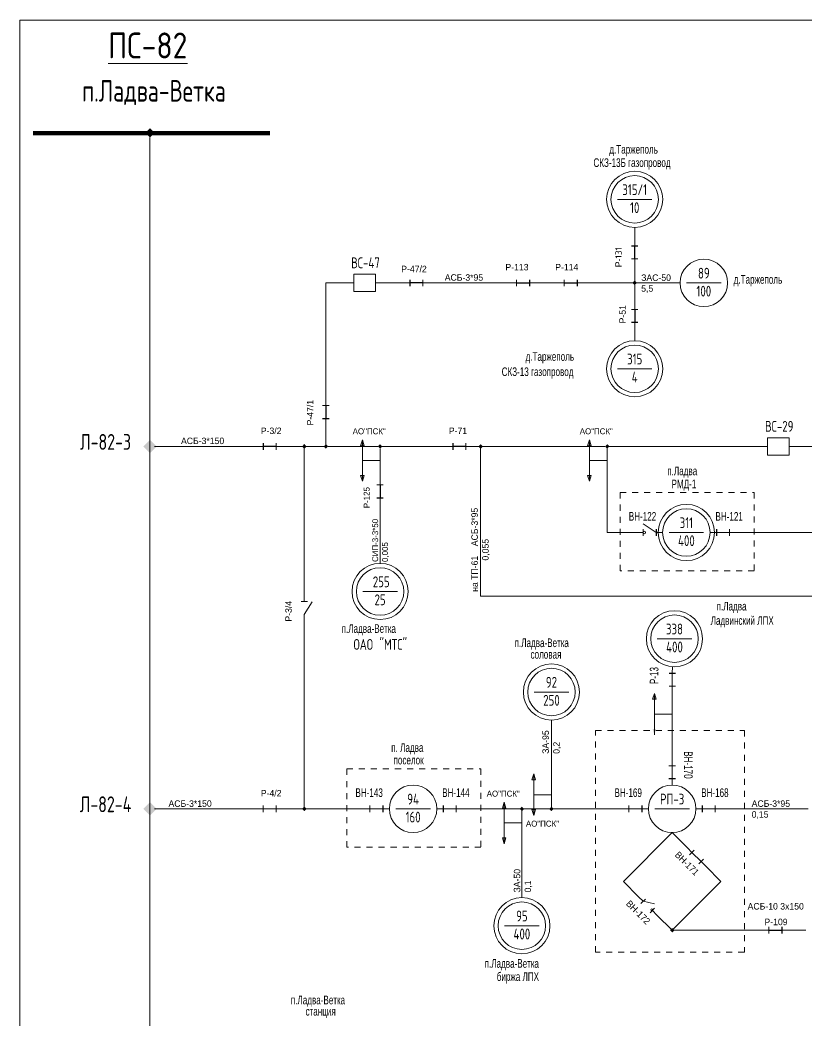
# Model space of a CAD drawing. Header units: millimetres. Extents: x 11 to 409, y 3 to 285.
# Drawn here: x 11.4 to 142.2, y 119.2 to 285.5 of the extents above; entities that cross this region are included whole.
import ezdxf
from ezdxf.enums import TextEntityAlignment as Align

# ---------------------------------------------------------------- set-up
doc = ezdxf.new("R2010")
doc.units = ezdxf.units.MM
doc.linetypes.add('JIS_02_1.0', pattern=[2, 1, -1])
for name, color, linetype, lineweight in [('10_КВ', 250, 'Continuous', 18), ('АТРИБУТЫ', 7, 'Continuous', 13), ('РАЗЪЕД_РУБИЛЬН', 150, 'Continuous', 13), ('ТЕКСТ', 7, 'Continuous', 13)]:
    doc.layers.add(name, color=color, linetype=linetype, lineweight=lineweight)
doc.layers.add('СХ_ОПЕРАТИВНАЯ', color=10, linetype='Continuous')
doc.layers.add('ШУНТ_РАЗЪЕД', color=161, linetype='Continuous')
doc.styles.add('ATTRIB', font='txt.shx', dxfattribs={"width": 0.7, "height": 5})
doc.styles.add('PRINADLEGNOST', font='txt.shx', dxfattribs={"width": 0.7, "height": 7})
doc.styles.add('МП', font='txt.shx', dxfattribs={"width": 0.7, "height": 2.5})
doc.styles.add('ПС', font='txt.shx', dxfattribs={"width": 0.8, "height": 12})
doc.styles.add('ТЕКСТ_МОДЕЛИ', font='txt.shx', dxfattribs={"width": 0.7, "height": 5})

# ---------------------------------------------------------------- blocks, each defined once
blk = doc.blocks.new('НАЗВАНИЕ_ОБЪЕКТА')
at = {"layer": 'АТРИБУТЫ'}
for tag, height, style, width, p in [('НОМЕР-ПС', 12, 'ПС', 0.8, (0, 0)), ('МЕСТОПОЛОЖЕНИЕ', 10, 'МП', 0.7, (0, -22)), ('ПРИНАДЛЕЖНОСТЬ', 7, 'PRINADLEGNOST', 0.7, (0, -37))]:
    blk.add_attdef(tag, text='', height=height, dxfattribs=dict(at, style=style, width=width)).set_placement(p, align=Align.TOP_CENTER)
blk = doc.blocks.new('РАЗЪЕДИНИТЕЛЬ')
at = {"color": 0, "linetype": 'ByBlock'}
for p, q in [((0, 0), (0, -3)), ((0, -9), (0, -12))]:
    blk.add_line(p, q, dxfattribs=at)
at = {"layer": 'РАЗЪЕД_РУБИЛЬН', "color": 0, "linetype": 'ByBlock'}
blk.add_line((-1.5, -3), (1.5, -3), dxfattribs=at)
at = {"layer": 'СХ_ОПЕРАТИВНАЯ', "color": 0, "linetype": 'ByBlock'}
blk.add_line((-1.5, -9), (1.5, -9), dxfattribs=at)
at = {"layer": 'ШУНТ_РАЗЪЕД', "color": 0}
blk.add_line((0, -3), (0, -9), dxfattribs=at)
at = {"layer": 'РАЗЪЕД_РУБИЛЬН', "color": 7, "style": 'ATTRIB', "width": 0.7}
blk.add_attdef('ДИСП_НОМ', text='', height=5, dxfattribs=at).set_placement((-4.75, -6), align=Align.MIDDLE_RIGHT)
at = {"layer": 'РАЗЪЕД_РУБИЛЬН', "color": 7, "style": 'ATTRIB', "width": 0.7, "flags": 1}
blk.add_attdef('КОД', text='', height=5, dxfattribs=at).set_placement((-4.75, -12), align=Align.MIDDLE_RIGHT)
blk = doc.blocks.new('ОТВЕТВЛЕНИЕ')
at = {"color": 0, "linetype": 'ByBlock'}
blk.add_solid([(0, 1.06), (1.06, 0), (-1.06, 0), (0, -1.06)], dxfattribs=at)
blk = doc.blocks.new('ВЫКЛЮЧАТЕЛЬ')
at = {"color": 0, "linetype": 'ByBlock'}
for p, q in [((0, 0), (0, -3)), ((0, -13), (0, -16))]:
    blk.add_line(p, q, dxfattribs=at)
blk.add_lwpolyline([(-4, -3), (4, -3), (4, -13), (-4, -13)], close=True, dxfattribs=at)
at = {"layer": 'АТРИБУТЫ', "style": 'ATTRIB', "width": 0.7}
blk.add_attdef('ДИСП_НОМ', text='', height=5, dxfattribs=at).set_placement((-6, -8), align=Align.MIDDLE_RIGHT)
at = {"layer": 'АТРИБУТЫ', "style": 'ATTRIB', "width": 0.7, "flags": 1}
blk.add_attdef('КОД', text='', height=5, dxfattribs=at).set_placement((-6, -14), align=Align.MIDDLE_RIGHT)
blk = doc.blocks.new('ТРАНСФ_ПОДСТ')
at = {"color": 7}
blk.add_line((-8, -11), (8, -11), dxfattribs=at)
at = {"color": 0}
blk.add_circle((0, -11), 11, dxfattribs=at)
at = {"layer": 'АТРИБУТЫ', "style": 'ATTRIB', "width": 0.7, "flags": 4}
for tag, p in [('OBOZN', (0, -9)), ('MOCHNOCT', (0, -17.33))]:
    blk.add_attdef(tag, text='', height=5, dxfattribs=at).set_placement(p, align=Align.CENTER)
at = {"layer": 'АТРИБУТЫ', "style": 'ТЕКСТ_МОДЕЛИ', "width": 0.7}
blk.add_attdef('MESTO_1', text='', height=5, dxfattribs=at).set_placement((14, -11), align=Align.BOTTOM_LEFT)
blk.add_attdef('MESTO_2', text='', height=5, dxfattribs=at).set_placement((14, -12), align=Align.TOP_LEFT)
blk = doc.blocks.new('ВЫКЛ_НАГРУЗКИ')
at = {"color": 0, "linetype": 'ByBlock'}
for p, q in [((0, 0), (0, -3)), ((0, -9), (0, -12))]:
    blk.add_line(p, q, dxfattribs=at)
at = {"layer": 'РАЗЪЕД_РУБИЛЬН', "color": 0, "linetype": 'ByBlock'}
blk.add_line((-1.5, -3), (1.5, -3), dxfattribs=at)
at = {"layer": 'СХ_ОПЕРАТИВНАЯ', "color": 0, "linetype": 'ByBlock'}
blk.add_line((-1.5, -9), (1.5, -9), dxfattribs=at)
at = {"layer": 'РАЗЪЕД_РУБИЛЬН', "color": 7, "style": 'ATTRIB', "width": 0.7}
blk.add_attdef('ДИСП_НОМ', text='', height=5, dxfattribs=at).set_placement((-4.75, -6), align=Align.MIDDLE_RIGHT)
at = {"layer": 'РАЗЪЕД_РУБИЛЬН', "color": 7, "style": 'ATTRIB', "width": 0.7, "flags": 1}
blk.add_attdef('КОД', text='', height=5, dxfattribs=at).set_placement((-4.75, -12), align=Align.MIDDLE_RIGHT)
blk = doc.blocks.new('ПРИСОЕД_ШИНЕ')
at = {"color": 0}
blk.add_solid([(0, 2.12), (2.12, 0), (-2.12, 0), (0, -2.12)], dxfattribs=at)
at = {"layer": 'АТРИБУТЫ', "style": 'ATTRIB', "width": 0.7}
blk.add_attdef('ДИСП_НОМ', text='', height=5, dxfattribs=at).set_placement((0, 3.12), align=Align.CENTER)

msp = doc.modelspace()

# ---------------------------------------------------------------- hatches: boundary and pattern name
at = {"layer": '10_КВ'}
h = msp.add_hatch(color=256, dxfattribs=at)
h.paths.add_polyline_path([(68.34, 215.65), (68.34, 214.66), (68.63, 214.66)])
h.paths.add_polyline_path([(68.34, 215.65), (68.04, 214.66), (68.34, 214.66)])
h.paths.add_polyline_path([(68.63, 209.74), (68.34, 209.74), (68.34, 208.75)])
h.paths.add_polyline_path([(68.34, 209.74), (68.04, 209.74), (68.34, 208.75)])
h = msp.add_hatch(color=256, dxfattribs=at)
h.paths.add_polyline_path([(106.12, 215.65), (106.12, 214.66), (106.41, 214.66)])
h.paths.add_polyline_path([(106.12, 215.65), (105.82, 214.66), (106.12, 214.66)])
h.paths.add_polyline_path([(106.41, 209.74), (106.12, 209.74), (106.12, 208.75)])
h.paths.add_polyline_path([(106.12, 209.74), (105.82, 209.74), (106.12, 208.75)])
h = msp.add_hatch(color=256, dxfattribs=at)
h.paths.add_polyline_path([(116.92, 173.49), (116.92, 172.5), (117.22, 172.5)])
h.paths.add_polyline_path([(116.92, 173.49), (116.63, 172.5), (116.92, 172.5)])
h.paths.add_polyline_path([(117.22, 167.58), (116.92, 167.58), (116.92, 166.59)])
h.paths.add_polyline_path([(116.92, 167.58), (116.63, 167.58), (116.92, 166.59)])
h = msp.add_hatch(color=256, dxfattribs=at)
h.paths.add_polyline_path([(96.85, 160.08), (96.85, 159.09), (97.15, 159.09)])
h.paths.add_polyline_path([(96.85, 160.08), (96.56, 159.09), (96.85, 159.09)])
h.paths.add_polyline_path([(97.15, 154.17), (96.85, 154.17), (96.85, 153.18)])
h.paths.add_polyline_path([(96.85, 154.17), (96.56, 154.17), (96.85, 153.18)])
h = msp.add_hatch(color=256, dxfattribs=at)
h.paths.add_polyline_path([(91.93, 155.37), (91.93, 154.39), (92.22, 154.39)])
h.paths.add_polyline_path([(91.93, 155.37), (91.63, 154.39), (91.93, 154.39)])
h.paths.add_polyline_path([(92.22, 149.47), (91.93, 149.47), (91.93, 148.48)])
h.paths.add_polyline_path([(91.93, 149.47), (91.63, 149.47), (91.93, 148.48)])

# ---------------------------------------------------------------- linework, layer by layer
for p, q in [((33.01, 265.96), (33.01, 41.81)), ((113.65, 249.01), (113.65, 250.98)), ((113.65, 241.75), (113.65, 244.7)), ((62.27, 241.75), (65.86, 241.75)), ((62.27, 241.75), (62.27, 240)), ((71.6, 241.75), (75.19, 241.75)), ((79.49, 241.75), (92.93, 241.75)), ((97.24, 241.75), (100.83, 241.75)), ((105.13, 241.75), (108.72, 241.75)), ((108.72, 241.75), (113.65, 241.75)), ((113.65, 241.37), (113.65, 238.41)), ((114.03, 241.75), (121.21, 241.75)), ((62.27, 235.88), (62.27, 240)), ((62.27, 222.45), (62.27, 235.88)), ((113.65, 234.11), (113.65, 232.14)), ((62.27, 214.55), (62.27, 218.14)), ((33.77, 214.55), (50.78, 214.55)), ((55.09, 214.55), (58.68, 214.55)), ((58.68, 214.93), (58.68, 189.82)), ((58.68, 214.55), (62.27, 214.55)), ((62.65, 214.55), (70.91, 214.55)), ((68.34, 215.65), (68.04, 214.66)), ((68.04, 214.66), (68.63, 214.66)), ((68.34, 208.75), (68.34, 215.65)), ((68.34, 215.65), (68.63, 214.66)), ((71.29, 214.55), (81.14, 214.55)), ((82.32, 214.55), (81.14, 214.55)), ((86.63, 214.55), (108.69, 214.55)), ((88.02, 214.55), (88.02, 189.66)), ((106.12, 215.65), (105.82, 214.66)), ((105.82, 214.66), (106.41, 214.66)), ((106.12, 208.75), (106.12, 215.65)), ((106.12, 215.65), (106.41, 214.66)), ((109.07, 214.55), (134.67, 214.55)), ((109.07, 214.55), (109.07, 200.24)), ((140.42, 214.55), (166.71, 214.55)), ((71.29, 214.17), (71.29, 209.25)), ((68.34, 212.2), (71.29, 212.2)), ((106.12, 212.2), (109.07, 212.2)), ((68.34, 208.75), (68.04, 209.74)), ((68.04, 209.74), (68.63, 209.74)), ((68.34, 208.75), (68.63, 209.74)), ((106.12, 208.75), (105.82, 209.74)), ((105.82, 209.74), (106.41, 209.74)), ((106.12, 208.75), (106.41, 209.74)), ((71.29, 204.94), (71.29, 195.09)), ((117.23, 200.24), (115.07, 201.7)), ((109.07, 200.24), (114, 200.24)), ((127.28, 200.24), (129.43, 200.24)), ((130.51, 200.24), (145.28, 200.24)), ((58.68, 189.82), (58.68, 188.74)), ((88.02, 189.66), (238.88, 189.66)), ((58.68, 188.74), (58.14, 188.74)), ((58.68, 188.74), (59.22, 188.74)), ((58.68, 186.59), (59.97, 188.73)), ((58.68, 186.59), (58.68, 185.51)), ((58.68, 154.28), (58.68, 185.51)), ((119.9, 174.69), (119.91, 176.84)), ((116.92, 173.49), (116.63, 172.5)), ((116.92, 166.59), (116.92, 173.49)), ((116.92, 173.49), (117.22, 172.5)), ((119.88, 162.53), (119.89, 173.61)), ((116.63, 172.5), (117.22, 172.5)), ((116.92, 170.04), (119.88, 170.04)), ((99.8, 154.28), (99.8, 169.05)), ((119.88, 161.46), (119.88, 159.3)), ((96.85, 160.08), (96.56, 159.09)), ((96.85, 153.18), (96.85, 160.08)), ((96.85, 160.08), (97.15, 159.09)), ((96.56, 159.09), (97.15, 159.09)), ((96.85, 156.63), (99.8, 156.63)), ((51.86, 154.82), (51.86, 153.74)), ((54.01, 154.82), (54.01, 153.74)), ((91.93, 155.37), (91.63, 154.39)), ((91.93, 148.48), (91.93, 155.37)), ((91.93, 155.37), (92.22, 154.39)), ((47.19, 154.28), (33.76, 154.28)), ((47.19, 154.28), (50.78, 154.28)), ((51.86, 154.28), (50.78, 154.28)), ((51.86, 154.28), (54.01, 154.28)), ((54.01, 154.28), (55.09, 154.28)), ((55.09, 154.28), (58.68, 154.28)), ((58.68, 154.28), (68.52, 154.28)), ((69.6, 154.28), (71.75, 154.28)), ((81.8, 154.28), (83.96, 154.28)), ((85.03, 154.28), (94.88, 154.28)), ((91.63, 154.39), (92.22, 154.39)), ((94.88, 154.28), (94.88, 139.51)), ((94.88, 154.28), (99.8, 154.28)), ((96.85, 153.18), (96.56, 154.17)), ((96.56, 154.17), (97.15, 154.17)), ((96.85, 153.18), (97.15, 154.17)), ((99.8, 154.28), (111.62, 154.28)), ((112.7, 154.28), (114.85, 154.28)), ((124.9, 154.28), (127.05, 154.28)), ((128.13, 154.28), (131.72, 154.28)), ((131.72, 154.28), (142.49, 154.28)), ((91.93, 151.93), (94.88, 151.93)), ((119.88, 150.33), (111.76, 142.2)), ((119.88, 150.33), (122.42, 147.79)), ((91.93, 148.48), (91.63, 149.47)), ((91.63, 149.47), (92.22, 149.47)), ((91.93, 148.48), (92.22, 149.47)), ((123.18, 147.03), (124.7, 145.51)), ((125.46, 144.75), (128, 142.21)), ((111.76, 142.2), (114.3, 139.67)), ((128, 142.21), (119.89, 134.09)), ((115.06, 138.91), (116.96, 138.5)), ((117.35, 136.62), (119.89, 134.09)), ((119.89, 134.09), (142.14, 134.09))]:
    msp.add_line(p, q, dxfattribs=at)
at = {"layer": '10_КВ', "linetype": 'Continuous'}
msp.add_lwpolyline([(11.38, 2.61), (409.03, 2.61), (409.03, 285.47), (11.38, 285.47)], close=True, dxfattribs=at)
at = {"layer": '10_КВ', "const_width": 0.718}
msp.add_lwpolyline([(53, 266.67), (13.52, 266.67)], dxfattribs=at)
at = {"layer": '10_КВ', "linetype": 'JIS_02_1.0'}
for points in [[(111.24, 206.92), (133.52, 206.92), (133.52, 193.87), (111.24, 193.87)], [(107.14, 167.29), (131.89, 167.29), (131.89, 130.46), (107.14, 130.46)], [(65.77, 160.96), (88.05, 160.96), (88.05, 147.91), (65.77, 147.91)]]:
    msp.add_lwpolyline(points, close=True, dxfattribs=at)
at = {"layer": '10_КВ'}
for centre, radius in [((113.65, 255.65), 4.67), ((113.65, 227.47), 4.67), ((122.25, 200.24), 4.67), ((115.27, 200.24), 0.197), ((71.29, 190.43), 4.67), ((120.27, 182.57), 4.67), ((99.8, 173.71), 4.67), ((94.88, 134.84), 4.67)]:
    msp.add_circle(centre, radius, dxfattribs=at)
at = {"layer": '10_КВ', "color": 7, "ltscale": 100}
msp.add_circle((116.49, 137.49), 0.143, dxfattribs=at)

# ---------------------------------------------------------------- block references
at = {"layer": '10_КВ'}
ref = msp.add_blockref('НАЗВАНИЕ_ОБЪЕКТА', (33.66, 283.39), dxfattribs=dict(at, xscale=-0.3589207311385845, yscale=0.3589207311385635, zscale=0.358920731138564))
ref.add_attrib('НОМЕР-ПС', '%%UПС-82', dxfattribs={"layer": 'АТРИБУТЫ', "height": 4.307, "style": 'ПС', "width": 0.8}).set_placement((32.63, 283.39), align=Align.TOP_CENTER)
ref.add_attrib('МЕСТОПОЛОЖЕНИЕ', 'п.Ладва-Ветка', dxfattribs={"layer": 'АТРИБУТЫ', "height": 3.5892, "style": 'МП', "width": 0.7}).set_placement((33.66, 275.49), align=Align.TOP_CENTER)
for name, p, xscale, yscale, zscale in [('ПРИСОЕД_ШИНЕ', (33.01, 266.72), -0.3589207311385845, 0.3589207311385635, 0.358920731138564), ('ОТВЕТВЛЕНИЕ', (113.65, 241.75), 0.3589207311385845, 0.3589207311385845, 0.3589207311385845), ('РАЗЪЕДИНИТЕЛЬ', (113.65, 238.41), -0.3589207311385565, 0.3589207311385565, 0.358920731138564), ('РАЗЪЕДИНИТЕЛЬ', (62.27, 222.45), 0.3589207311385845, 0.3589207311385845, 0.3589207311385845), ('ОТВЕТВЛЕНИЕ', (58.68, 214.55), 0.3589207311385845, 0.3589207311385845, 0.3589207311385845), ('ОТВЕТВЛЕНИЕ', (62.27, 214.55), 0.3589207311385845, 0.3589207311385845, 0.3589207311385845), ('ОТВЕТВЛЕНИЕ', (71.29, 214.55), 0.3589207311385845, 0.3589207311385845, 0.3589207311385845), ('ОТВЕТВЛЕНИЕ', (88.02, 214.55), 0.3589207311385845, 0.3589207311385845, 0.3589207311385845), ('ОТВЕТВЛЕНИЕ', (109.07, 214.55), 0.3589207311385845, 0.3589207311385845, 0.3589207311385845), ('РАЗЪЕДИНИТЕЛЬ', (71.29, 209.25), 0.3589207311385845, 0.3589207311385845, 0.3589207311385845), ('ОТВЕТВЛЕНИЕ', (58.68, 154.28), 0.3589207311385845, 0.3589207311385845, 0.3589207311385845), ('ОТВЕТВЛЕНИЕ', (94.88, 154.28), 0.3589207311385845, 0.3589207311385845, 0.3589207311385845), ('ОТВЕТВЛЕНИЕ', (99.8, 154.28), 0.3589207311385845, 0.3589207311385845, 0.3589207311385845), ('ОТВЕТВЛЕНИЕ', (119.9, 134.09), 0.3589207311385845, 0.3589207311385845, 0.3589207311385845)]:
    msp.add_blockref(name, p, dxfattribs=dict(at, xscale=xscale, yscale=yscale, zscale=zscale))
ref = msp.add_blockref('ТРАНСФ_ПОДСТ', (113.65, 259.59), dxfattribs=dict(at, xscale=0.3589207311385845, yscale=0.3589207311385845, zscale=0.3589207311385845))
ref.add_attrib('MESTO_1', 'д.Таржеполь', dxfattribs={"layer": 'АТРИБУТЫ', "height": 1.4357, "width": 0.7}).set_placement((109.43, 262.82), align=Align.BOTTOM_LEFT)
ref.add_attrib('MESTO_2', 'СКЗ-13Б газопровод', dxfattribs={"layer": 'АТРИБУТЫ', "height": 1.4357, "width": 0.7}).set_placement((106.79, 262.47), align=Align.TOP_LEFT)
ref.add_attrib('OBOZN', '315/1', dxfattribs={"layer": 'АТРИБУТЫ', "height": 1.795, "style": 'ATTRIB', "width": 0.7, "flags": 4}).set_placement((113.65, 256.36), align=Align.CENTER)
ref.add_attrib('MOCHNOCT', '10', dxfattribs={"layer": 'АТРИБУТЫ', "height": 1.795, "style": 'ATTRIB', "width": 0.7, "flags": 4}).set_placement((113.65, 253.37), align=Align.CENTER)
for name, p, xscale, yscale, zscale, rotation in [('РАЗЪЕДИНИТЕЛЬ', (113.65, 244.7), -0.3589207311384726, 0.3589207311384726, 0.358920731138564, 180), ('РАЗЪЕДИНИТЕЛЬ', (79.49, 241.75), 0.3589207311385635, 0.3589207311385635, 0.3589207311385635, 270), ('РАЗЪЕДИНИТЕЛЬ', (92.93, 241.75), -0.3589207311385635, 0.3589207311385635, 0.358920731138564, 90), ('РАЗЪЕДИНИТЕЛЬ', (100.83, 241.75), -0.3589207311385635, 0.3589207311385635, 0.358920731138564, 90), ('РАЗЪЕДИНИТЕЛЬ', (55.09, 214.55), 0.3589207311385635, 0.3589207311385635, 0.3589207311385635, 270), ('РАЗЪЕДИНИТЕЛЬ', (86.63, 214.55), 0.3589207311385635, 0.3589207311385635, 0.3589207311385635, 270), ('ВЫКЛ_НАГРУЗКИ', (125.46, 144.75), 0.3589207311385824, 0.3589207311385824, 0.3589207311385824, 225.0426243878009), ('ВЫКЛ_НАГРУЗКИ', (117.35, 136.62), 0.3589207311385824, 0.3589207311385824, 0.3589207311385824, 225.0426243878009), ('РАЗЪЕДИНИТЕЛЬ', (134.9, 134.1), -0.3589207311385635, 0.3589207311385635, 0.358920731138564, 90)]:
    msp.add_blockref(name, p, dxfattribs=dict(at, xscale=xscale, yscale=yscale, zscale=zscale, rotation=rotation))
ref = msp.add_blockref('ВЫКЛЮЧАТЕЛЬ', (71.6, 241.75), dxfattribs=dict(at, xscale=-0.3589207311385635, yscale=0.3589207311385635, zscale=0.358920731138564, rotation=270))
ref.add_attrib('ДИСП_НОМ', 'ВС-47', dxfattribs={"layer": 'АТРИБУТЫ', "height": 1.795, "style": 'ATTRIB', "width": 0.7}).set_placement((71.24, 245.09), align=Align.MIDDLE_RIGHT)
ref = msp.add_blockref('ТРАНСФ_ПОДСТ', (125.15, 245.7), dxfattribs=dict(at, xscale=0.3589207311385845, yscale=0.3589207311385845, zscale=0.3589207311385845))
ref.add_attrib('MESTO_1', 'д.Таржеполь', dxfattribs={"layer": 'АТРИБУТЫ', "height": 1.4357, "width": 0.7}).set_placement((130.12, 241.18), align=Align.BOTTOM_LEFT)
ref.add_attrib('OBOZN', '89', dxfattribs={"layer": 'АТРИБУТЫ', "height": 1.795, "style": 'ATTRIB', "width": 0.7, "flags": 4}).set_placement((125.15, 242.47), align=Align.CENTER)
ref.add_attrib('MOCHNOCT', '100', dxfattribs={"layer": 'АТРИБУТЫ', "height": 1.795, "style": 'ATTRIB', "width": 0.7, "flags": 4}).set_placement((125.15, 239.48), align=Align.CENTER)
ref = msp.add_blockref('ТРАНСФ_ПОДСТ', (113.65, 231.42), dxfattribs=dict(at, xscale=0.3589207311385845, yscale=0.3589207311385845, zscale=0.3589207311385845))
ref.add_attrib('MESTO_1', 'д.Таржеполь', dxfattribs={"layer": 'АТРИБУТЫ', "height": 1.4357, "width": 0.7}).set_placement((95.49, 228.36), align=Align.BOTTOM_LEFT)
ref.add_attrib('MESTO_2', 'СКЗ-13 газопровод', dxfattribs={"layer": 'АТРИБУТЫ', "height": 1.4357, "width": 0.7}).set_placement((91.52, 227.7), align=Align.TOP_LEFT)
ref.add_attrib('OBOZN', '315', dxfattribs={"layer": 'АТРИБУТЫ', "height": 1.795, "style": 'ATTRIB', "width": 0.7, "flags": 4}).set_placement((113.65, 228.19), align=Align.CENTER)
ref.add_attrib('MOCHNOCT', '4', dxfattribs={"layer": 'АТРИБУТЫ', "height": 1.79, "style": 'ATTRIB', "width": 0.7, "flags": 4}).set_placement((113.65, 225.2), align=Align.CENTER)
ref = msp.add_blockref('ВЫКЛЮЧАТЕЛЬ', (140.42, 214.55), dxfattribs=dict(at, xscale=-0.3589207311385635, yscale=0.3589207311385635, zscale=0.358920731138564, rotation=270))
ref.add_attrib('ДИСП_НОМ', 'ВС-29', dxfattribs={"layer": 'АТРИБУТЫ', "height": 1.795, "style": 'ATTRIB', "width": 0.7}).set_placement((140.06, 217.89), align=Align.MIDDLE_RIGHT)
at = {"layer": '10_КВ', "linetype": 'Continuous'}
ref = msp.add_blockref('ПРИСОЕД_ШИНЕ', (33.01, 214.55), dxfattribs=dict(at, xscale=0.5270721691378548, yscale=0.5270721691378548, zscale=0.5270721691378548))
ref.add_attrib('ДИСП_НОМ', 'Л-82-3', dxfattribs={"layer": 'АТРИБУТЫ', "height": 2.635, "style": 'ATTRIB', "width": 0.7}).set_placement((25.62, 213.99), align=Align.CENTER)
at = {"layer": '10_КВ'}
ref = msp.add_blockref('ТРАНСФ_ПОДСТ', (122.25, 204.19), dxfattribs=dict(at, xscale=0.3589207311385845, yscale=0.3589207311385845, zscale=0.3589207311385845))
ref.add_attrib('MESTO_1', 'п.Ладва', dxfattribs={"layer": 'АТРИБУТЫ', "height": 1.436, "width": 0.7}).set_placement((119.07, 209.33), align=Align.BOTTOM_LEFT)
ref.add_attrib('MESTO_2', 'РМД-1', dxfattribs={"layer": 'АТРИБУТЫ', "height": 1.436, "width": 0.7}).set_placement((119.78, 209.03), align=Align.TOP_LEFT)
ref.add_attrib('OBOZN', '311', dxfattribs={"layer": 'АТРИБУТЫ', "height": 1.795, "style": 'ATTRIB', "width": 0.7, "flags": 4}).set_placement((122.25, 200.96), align=Align.CENTER)
ref.add_attrib('MOCHNOCT', '400', dxfattribs={"layer": 'АТРИБУТЫ', "height": 1.795, "style": 'ATTRIB', "width": 0.7, "flags": 4}).set_placement((122.25, 197.97), align=Align.CENTER)
ref = msp.add_blockref('ВЫКЛ_НАГРУЗКИ', (114, 200.24), dxfattribs=dict(at, xscale=-0.3589207311385635, yscale=0.3589207311385635, zscale=0.358920731138564, rotation=90))
ref.add_attrib('ДИСП_НОМ', 'ВН-122', dxfattribs={"layer": 'РАЗЪЕД_РУБИЛЬН', "color": 7, "height": 1.436, "width": 0.7}).set_placement((117.23, 202.93), align=Align.MIDDLE_RIGHT)
ref = msp.add_blockref('ВЫКЛ_НАГРУЗКИ', (130.51, 200.24), dxfattribs=dict(at, xscale=0.3589207311385635, yscale=0.3589207311385635, zscale=0.3589207311385635, rotation=270))
ref.add_attrib('ДИСП_НОМ', 'ВН-121', dxfattribs={"layer": 'РАЗЪЕД_РУБИЛЬН', "color": 7, "height": 1.436, "width": 0.7}).set_placement((129.37, 202.93), align=Align.MIDDLE)
ref = msp.add_blockref('ТРАНСФ_ПОДСТ', (71.29, 194.37), dxfattribs=dict(at, xscale=0.3589207311385845, yscale=0.3589207311385845, zscale=0.3589207311385845))
ref.add_attrib('MESTO_1', 'п.Ладва-Ветка', dxfattribs={"layer": 'АТРИБУТЫ', "height": 1.4357, "width": 0.7}).set_placement((64.9, 183.12), align=Align.BOTTOM_LEFT)
ref.add_attrib('MESTO_2', 'ОАО "МТС"', dxfattribs={"layer": 'АТРИБУТЫ', "height": 1.795, "style": 'ТЕКСТ_МОДЕЛИ', "width": 0.7}).set_placement((66.88, 182.52), align=Align.TOP_LEFT)
ref.add_attrib('OBOZN', '255', dxfattribs={"layer": 'АТРИБУТЫ', "height": 1.795, "style": 'ATTRIB', "width": 0.7, "flags": 4}).set_placement((71.48, 191.14), align=Align.CENTER)
ref.add_attrib('MOCHNOCT', '25', dxfattribs={"layer": 'АТРИБУТЫ', "height": 1.795, "style": 'ATTRIB', "width": 0.7, "flags": 4}).set_placement((71.29, 188.15), align=Align.CENTER)
ref = msp.add_blockref('ТРАНСФ_ПОДСТ', (120.27, 186.52), dxfattribs=dict(at, xscale=0.3589207311385845, yscale=0.3589207311385845, zscale=0.3589207311385845))
ref.add_attrib('MESTO_1', 'п.Ладва', dxfattribs={"layer": 'АТРИБУТЫ', "height": 1.436, "width": 0.7}).set_placement((127.28, 186.84), align=Align.BOTTOM_LEFT)
ref.add_attrib('MESTO_2', 'Ладвинский ЛПХ', dxfattribs={"layer": 'АТРИБУТЫ', "height": 1.4357, "width": 0.7}).set_placement((126.29, 186.32), align=Align.TOP_LEFT)
ref.add_attrib('OBOZN', '338', dxfattribs={"layer": 'АТРИБУТЫ', "height": 1.795, "style": 'ATTRIB', "width": 0.7, "flags": 4}).set_placement((120.27, 183.29), align=Align.CENTER)
ref.add_attrib('MOCHNOCT', '400', dxfattribs={"layer": 'АТРИБУТЫ', "height": 1.795, "style": 'ATTRIB', "width": 0.7, "flags": 4}).set_placement((120.27, 180.3), align=Align.CENTER)
ref = msp.add_blockref('ТРАНСФ_ПОДСТ', (99.8, 177.66), dxfattribs=dict(at, xscale=0.3589207311385845, yscale=0.3589207311385845, zscale=0.3589207311385845))
ref.add_attrib('MESTO_1', 'п.Ладва-Ветка', dxfattribs={"layer": 'АТРИБУТЫ', "height": 1.4357, "width": 0.7}).set_placement((93.67, 180.75), align=Align.BOTTOM_LEFT)
ref.add_attrib('MESTO_2', 'соловая', dxfattribs={"layer": 'АТРИБУТЫ', "height": 1.436, "width": 0.7}).set_placement((96.32, 180.69), align=Align.TOP_LEFT)
ref.add_attrib('OBOZN', '92', dxfattribs={"layer": 'АТРИБУТЫ', "height": 1.795, "style": 'ATTRIB', "width": 0.7, "flags": 4}).set_placement((99.8, 174.43), align=Align.CENTER)
ref.add_attrib('MOCHNOCT', '250', dxfattribs={"layer": 'АТРИБУТЫ', "height": 1.795, "style": 'ATTRIB', "width": 0.7, "flags": 4}).set_placement((99.8, 171.44), align=Align.CENTER)
ref = msp.add_blockref('ВЫКЛ_НАГРУЗКИ', (119.89, 173.61), dxfattribs=dict(at, xscale=-0.3589207311385636, yscale=0.3589207311385636, zscale=0.358920731138564, rotation=179.7092585877769))
ref.add_attrib('ДИСП_НОМ', 'Р-13', dxfattribs={"layer": 'РАЗЪЕД_РУБИЛЬН', "color": 7, "height": 1.436, "rotation": 89.7093, "width": 0.7}).set_placement((116.88, 177.86), align=Align.MIDDLE_RIGHT)
ref = msp.add_blockref('ТРАНСФ_ПОДСТ', (76.78, 158.23), dxfattribs=dict(at, xscale=0.3589207311385845, yscale=0.3589207311385845, zscale=0.3589207311385845))
ref.add_attrib('MESTO_1', 'п. Ладва', dxfattribs={"layer": 'АТРИБУТЫ', "height": 1.436, "width": 0.7}).set_placement((73.15, 163.33), align=Align.BOTTOM_LEFT)
ref.add_attrib('MESTO_2', 'поселок', dxfattribs={"layer": 'АТРИБУТЫ', "height": 1.436, "width": 0.7}).set_placement((73.53, 163.11), align=Align.TOP_LEFT)
ref.add_attrib('OBOZN', '94', dxfattribs={"layer": 'АТРИБУТЫ', "height": 1.795, "style": 'ATTRIB', "width": 0.7, "flags": 4}).set_placement((76.78, 155), align=Align.CENTER)
ref.add_attrib('MOCHNOCT', '160', dxfattribs={"layer": 'АТРИБУТЫ', "height": 1.795, "style": 'ATTRIB', "width": 0.7, "flags": 4}).set_placement((76.78, 152.01), align=Align.CENTER)
ref = msp.add_blockref('ВЫКЛ_НАГРУЗКИ', (119.88, 162.53), dxfattribs=dict(at, xscale=-0.3589207311385845, yscale=0.3589207311385635, zscale=0.358920731138564))
ref.add_attrib('ДИСП_НОМ', 'ВН-170', dxfattribs={"layer": 'РАЗЪЕД_РУБИЛЬН', "color": 7, "height": 1.436, "rotation": 270, "width": 0.7}).set_placement((122.57, 159.3), align=Align.MIDDLE_RIGHT)
at = {"layer": '10_КВ', "xscale": 0.3589207311385845, "yscale": 0.3589207311385845, "zscale": 0.3589207311385845}
msp.add_blockref('ТРАНСФ_ПОДСТ', (119.88, 158.23), dxfattribs=at).add_auto_attribs({'OBOZN': 'РП-3'})
at = {"layer": '10_КВ', "linetype": 'Continuous'}
ref = msp.add_blockref('ПРИСОЕД_ШИНЕ', (33.01, 154.28), dxfattribs=dict(at, xscale=0.5270721691378548, yscale=0.5270721691378548, zscale=0.5270721691378548))
ref.add_attrib('ДИСП_НОМ', 'Л-82-4', dxfattribs={"layer": 'АТРИБУТЫ', "height": 2.635, "style": 'ATTRIB', "width": 0.7}).set_placement((25.62, 153.72), align=Align.CENTER)
at = {"layer": '10_КВ'}
ref = msp.add_blockref('ВЫКЛ_НАГРУЗКИ', (68.52, 154.28), dxfattribs=dict(at, xscale=-0.3589207311385635, yscale=0.3589207311385635, zscale=0.358920731138564, rotation=90))
ref.add_attrib('ДИСП_НОМ', 'ВН-143', dxfattribs={"layer": 'РАЗЪЕД_РУБИЛЬН', "color": 7, "height": 1.436, "width": 0.7}).set_placement((71.75, 156.97), align=Align.MIDDLE_RIGHT)
ref = msp.add_blockref('ВЫКЛ_НАГРУЗКИ', (85.03, 154.28), dxfattribs=dict(at, xscale=0.3589207311385635, yscale=0.3589207311385635, zscale=0.3589207311385635, rotation=270))
ref.add_attrib('ДИСП_НОМ', 'ВН-144', dxfattribs={"layer": 'РАЗЪЕД_РУБИЛЬН', "color": 7, "height": 1.436, "width": 0.7}).set_placement((83.9, 156.97), align=Align.MIDDLE)
ref = msp.add_blockref('ВЫКЛ_НАГРУЗКИ', (111.62, 154.28), dxfattribs=dict(at, xscale=-0.3589207311385635, yscale=0.3589207311385635, zscale=0.358920731138564, rotation=90))
ref.add_attrib('ДИСП_НОМ', 'ВН-169', dxfattribs={"layer": 'РАЗЪЕД_РУБИЛЬН', "color": 7, "height": 1.436, "width": 0.7}).set_placement((114.85, 156.97), align=Align.MIDDLE_RIGHT)
ref = msp.add_blockref('ВЫКЛ_НАГРУЗКИ', (128.13, 154.28), dxfattribs=dict(at, xscale=0.3589207311385635, yscale=0.3589207311385635, zscale=0.3589207311385635, rotation=270))
ref.add_attrib('ДИСП_НОМ', 'ВН-168', dxfattribs={"layer": 'РАЗЪЕД_РУБИЛЬН', "color": 7, "height": 1.436, "width": 0.7}).set_placement((126.99, 156.97), align=Align.MIDDLE)
ref = msp.add_blockref('ТРАНСФ_ПОДСТ', (94.88, 138.79), dxfattribs=dict(at, xscale=0.3589207311385845, yscale=0.3589207311385845, zscale=0.3589207311385845))
ref.add_attrib('MESTO_1', 'п.Ладва-Ветка', dxfattribs={"layer": 'АТРИБУТЫ', "height": 1.4357, "width": 0.7}).set_placement((88.69, 127.42), align=Align.BOTTOM_LEFT)
ref.add_attrib('MESTO_2', 'биржа ЛПХ', dxfattribs={"layer": 'АТРИБУТЫ', "height": 1.436, "width": 0.7}).set_placement((90.7, 127.1), align=Align.TOP_LEFT)
ref.add_attrib('OBOZN', '95', dxfattribs={"layer": 'АТРИБУТЫ', "height": 1.795, "style": 'ATTRIB', "width": 0.7, "flags": 4}).set_placement((94.88, 135.56), align=Align.CENTER)
ref.add_attrib('MOCHNOCT', '400', dxfattribs={"layer": 'АТРИБУТЫ', "height": 1.795, "style": 'ATTRIB', "width": 0.7, "flags": 4}).set_placement((94.88, 132.57), align=Align.CENTER)
ref = msp.add_blockref('ТРАНСФ_ПОДСТ', (62.27, 117.12), dxfattribs=dict(at, xscale=0.3589207311385845, yscale=0.3589207311385845, zscale=0.3589207311385845))
ref.add_attrib('MESTO_1', 'п.Ладва-Ветка', dxfattribs={"layer": 'АТРИБУТЫ', "height": 1.4357, "width": 0.7}).set_placement((56.44, 121.34), align=Align.BOTTOM_LEFT)
ref.add_attrib('MESTO_2', 'станция', dxfattribs={"layer": 'АТРИБУТЫ', "height": 1.436, "width": 0.7}).set_placement((58.89, 121.33), align=Align.TOP_LEFT)
ref.add_attrib('OBOZN', '93', dxfattribs={"layer": 'АТРИБУТЫ', "height": 1.795, "style": 'ATTRIB', "width": 0.7, "flags": 4}).set_placement((62.27, 113.89), align=Align.CENTER)
ref.add_attrib('MOCHNOCT', '160', dxfattribs={"layer": 'АТРИБУТЫ', "height": 1.795, "style": 'ATTRIB', "width": 0.7, "flags": 4}).set_placement((62.27, 110.9), align=Align.CENTER)

# ---------------------------------------------------------------- texts
at = {"layer": 'ТЕКСТ', "attachment_point": 1}
for s, insert, char_height, width, rotation in [('Р-{\\Ftxt.shx|c204;131}', (110.42, 244.36), 1.0768, 10.2376, 90), ('Р-51', (111.09, 235.02), 1.077, 22.9295, 90), ('Р-47/1', (59.11, 218.05), 1.077, 7.4493, 90), ('Р-125', (68.56, 204.28), 0.985, 4.914, 90), ('на ТП-61    АСБ-3*95\\P             0,055', (86.48, 190.37), 1.0768, 22.3034, 90), ('СИП-3-3*50\\P0,005', (69.98, 195.34), 0.985, 6.6888, 90), ('Р-3/4', (55.52, 185.42), 1.077, 7.4493, 90), ('ЗА-95\\P0,2', (98.29, 163.43), 1.077, 6.6888, 90), ('ВН-171', (121, 147.3), 1.077, 7.4493, 315.0426), ('ЗА-50\\P0,1', (93.54, 140.37), 1.077, 6.6888, 90), ('ВН-172', (112.88, 139.17), 1.077, 7.4493, 315.0426)]:
    msp.add_mtext(s, dxfattribs=dict(at, insert=insert, char_height=char_height, width=width, rotation=rotation))
for s, insert, char_height, width in [('Р-47/2', (74.81, 244.6), 1.077, 7.4493), ('Р-113', (92.14, 244.91), 1.077, 7.4493), ('Р-114', (100.43, 244.91), 1.077, 7.4493), ('АСБ-3*95', (82.05, 243.19), 1.077, 6.6888), ('ЗАС-50\\P5,5', (114.73, 243.16), 1.077, 6.6888), ('Р-3/2', (51.45, 217.69), 1.077, 7.4493), ('АО"ПСК"', (66.73, 217.57), 0.985, 25.9083), ('Р-71', (82.73, 217.69), 1.077, 7.4493), ('АО"ПСК"', (104.51, 217.57), 0.985, 25.9083), ('АСБ-3*150', (38.17, 216.02), 1.077, 6.6888), ('Р-4/2', (51.45, 157.42), 1.077, 7.4493), ('АО"ПСК"', (89.03, 157.3), 0.985, 27.1957), ('АСБ-3*150', (36.09, 155.69), 1.077, 6.6888), ('АСБ-3*95\\P0,15', (133.11, 155.69), 1.077, 6.6888), ('АО"ПСК"', (95.55, 152.31), 0.985, 25.604), ('АСБ-10 3х150', (132.44, 138.61), 1.0768, 11.9794), ('Р-109', (135.24, 136.01), 1.077, 7.4493)]:
    msp.add_mtext(s, dxfattribs=dict(at, insert=insert, char_height=char_height, width=width))

doc.saveas('drawing.dxf')
